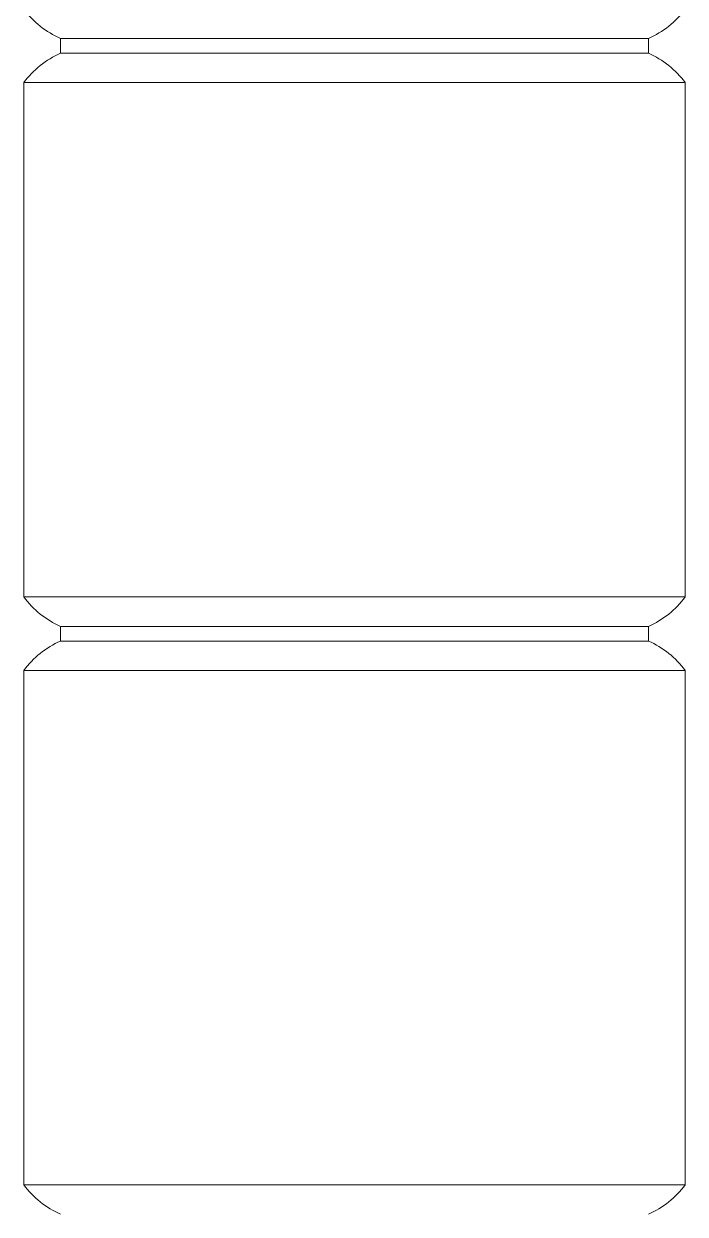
# Model space of a CAD drawing. Header units: millimetres. Extents: x -25 to 4147, y 0 to 2650.
# Drawn here: x 3672 to 4122, y 1030 to 1840 of the extents above; entities that cross this region are included whole.
import ezdxf

# ---------------------------------------------------------------- set-up
doc = ezdxf.new("R2010")
doc.units = ezdxf.units.MM
doc.layers.add('ceco.net 340', color=7, linetype='Continuous', lineweight=5)

msp = doc.modelspace()

# ---------------------------------------------------------------- linework, layer by layer
at = {"layer": 'ceco.net 340'}
for p, q in [((3697.14, 1830), (4097.14, 1830)), ((3697.14, 1820), (3697.14, 1830)), ((4097.14, 1830), (4097.14, 1820)), ((4097.14, 1820), (3697.14, 1820)), ((3672.14, 1450), (3672.14, 1800)), ((3672.14, 1800), (4122.14, 1800)), ((4122.14, 1800), (4122.14, 1450)), ((4122.14, 1450), (3672.14, 1450)), ((3697.14, 1430), (4097.14, 1430)), ((3697.14, 1420), (3697.14, 1430)), ((4097.14, 1430), (4097.14, 1420)), ((4097.14, 1420), (3697.14, 1420)), ((3672.14, 1050), (3672.14, 1400)), ((3672.14, 1400), (4122.14, 1400)), ((4122.14, 1400), (4122.14, 1050)), ((4122.14, 1050), (3672.14, 1050))]:
    msp.add_line(p, q, dxfattribs=at)
for centre, start, end in [((3722.59, 1887.43), 216.57728, 246.1031), ((4071.69, 1887.43), 293.8969, 323.42272), ((3722.59, 1762.57), 113.8969, 143.42272), ((4071.69, 1762.57), 36.57728, 66.1031), ((3722.59, 1487.43), 216.57728, 246.1031), ((4071.69, 1487.43), 293.8969, 323.42272), ((3722.59, 1362.57), 113.8969, 143.42272), ((4071.69, 1362.57), 36.57728, 66.1031), ((3722.59, 1087.43), 216.57728, 246.1031), ((4071.69, 1087.43), 293.8969, 323.42272)]:
    msp.add_arc(centre, 62.82, start, end, dxfattribs=at)

doc.saveas('drawing.dxf')
